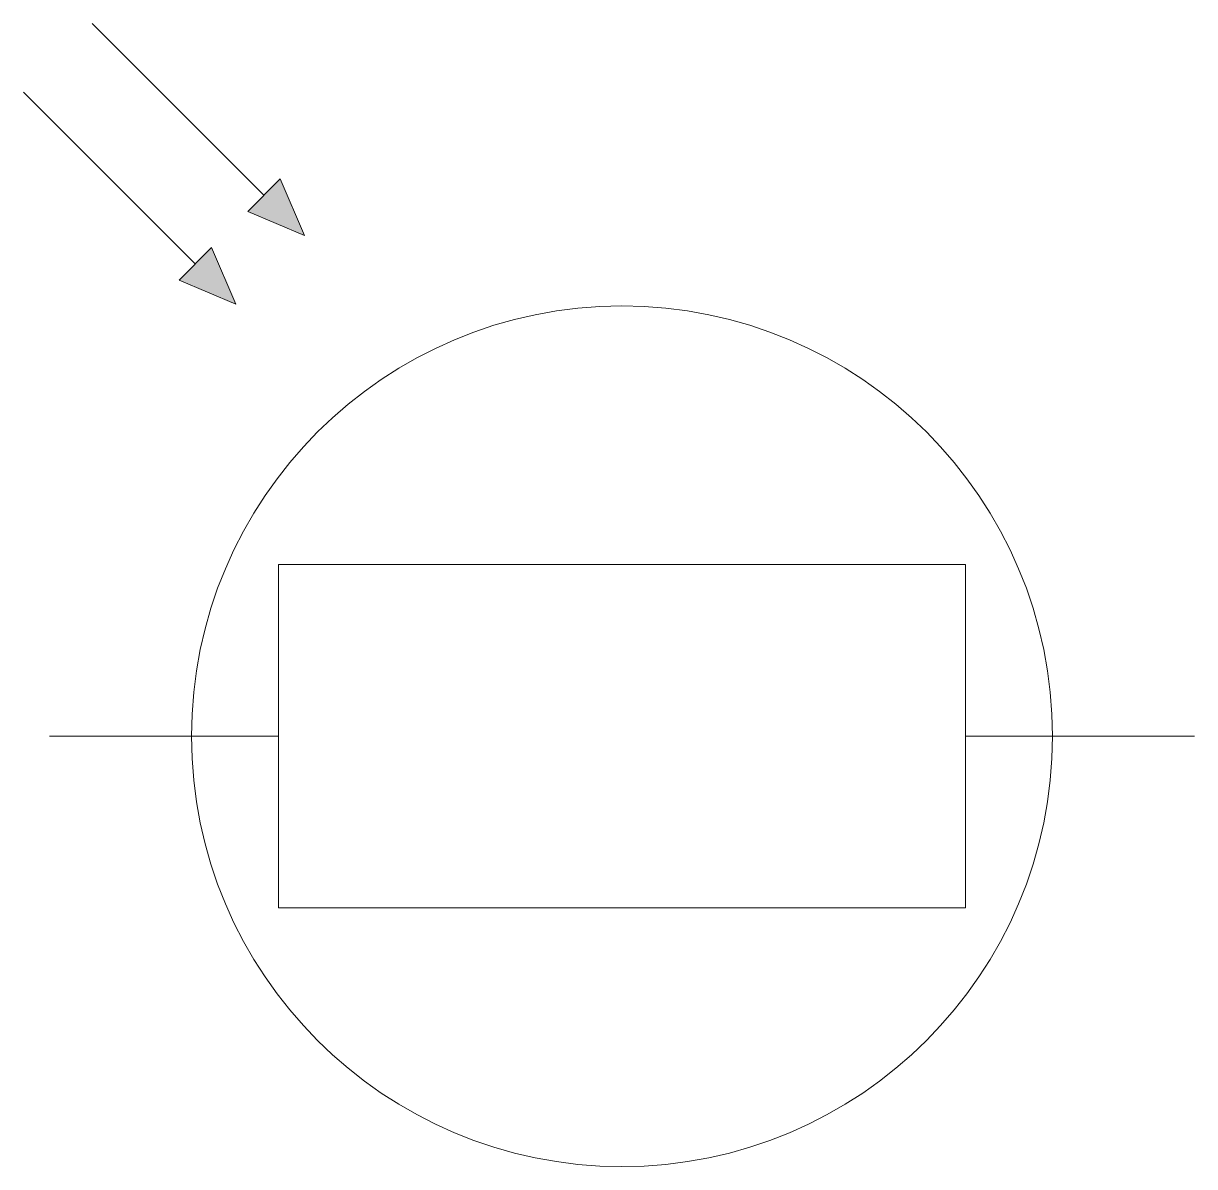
# Model space of a CAD drawing. Header units: millimetres. Extents: x -5.2 to 5, y -3.8 to 6.2.
import ezdxf

# ---------------------------------------------------------------- set-up
doc = ezdxf.new("R2010")
doc.units = ezdxf.units.MM
doc.layers.add('OBJECT', color=7, linetype='Continuous', lineweight=20, true_color=0xffffff)

msp = doc.modelspace()

# ---------------------------------------------------------------- hatches: boundary and pattern name
at = {"layer": 'OBJECT'}
for points in [[(-2.985, 4.868), (-3.268, 4.585), (-2.773, 4.373)], [(-3.585, 4.268), (-3.868, 3.985), (-3.373, 3.773)]]:
    msp.add_hatch(color=256, dxfattribs=at).paths.add_polyline_path(points, flags=0)

# ---------------------------------------------------------------- linework, layer by layer
for p, q in [((-4.627, 6.227), (-3.127, 4.727)), ((-5.227, 5.627), (-3.727, 4.127)), ((-2.985, 4.868), (-3.268, 4.585)), ((-2.773, 4.373), (-2.985, 4.868)), ((-3.268, 4.585), (-2.773, 4.373)), ((-3.585, 4.268), (-3.868, 3.985)), ((-3.373, 3.773), (-3.585, 4.268)), ((-3.868, 3.985), (-3.373, 3.773)), ((-3, 1.5), (3, 1.5)), ((-3, -1.5), (-3, 1.5)), ((3, 1.5), (3, -1.5)), ((-3, 0), (-5, 0)), ((3, 0), (5, 0)), ((3, -1.5), (-3, -1.5))]:
    msp.add_line(p, q, dxfattribs=at)
msp.add_circle((0, 0), 3.759, dxfattribs=at)

doc.saveas('drawing.dxf')
